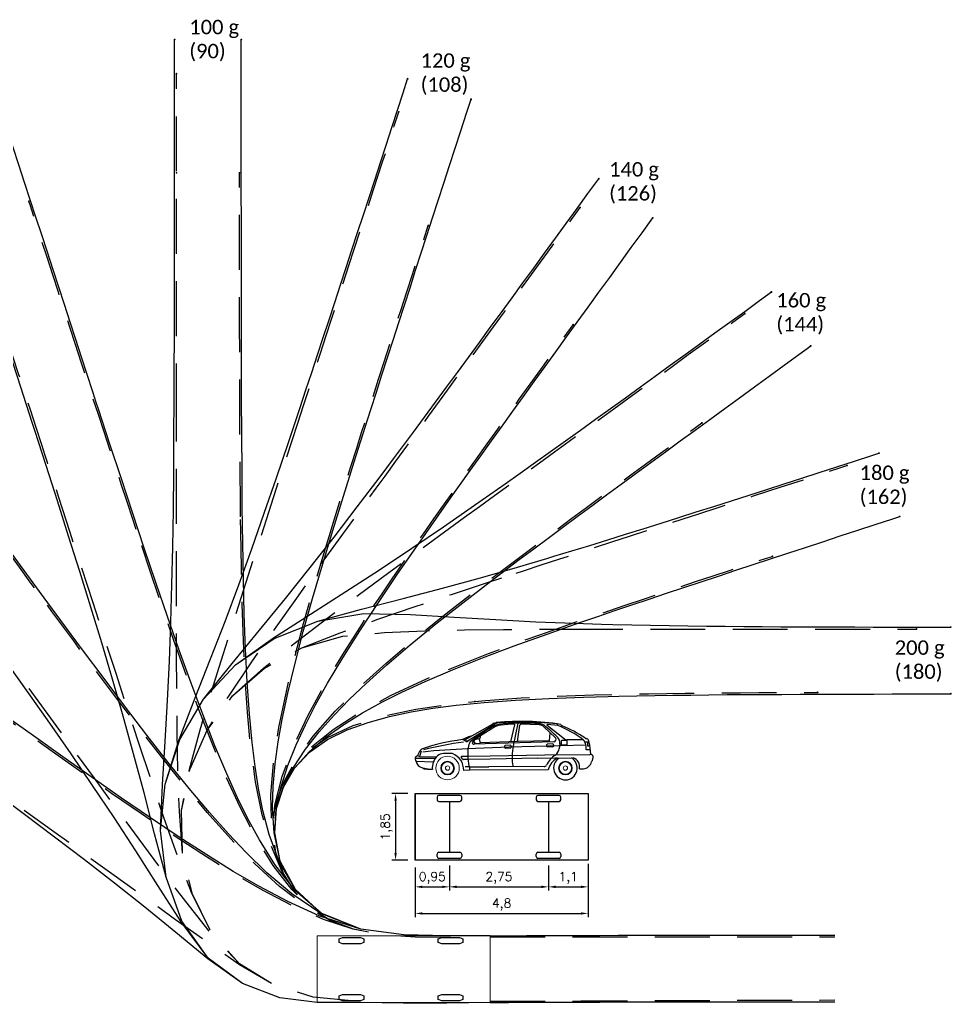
# Model space of a CAD drawing. Header units: millimetres. Extents: x -35.9 to 3.2, y -1.2 to 27.3.
# Drawn here: x -22.63 to 3.23, y -0.04 to 27.25 of the extents above; entities that cross this region are included whole.
import ezdxf

# ---------------------------------------------------------------- set-up
doc = ezdxf.new("R2010")
doc.units = ezdxf.units.MM
doc.linetypes.add('DASHEDX2', pattern=[1.5, 1, -0.5])
doc.layers.add('Tekst', color=4, linetype='Continuous')
doc.styles.add('Legend', font='CALIBRI.TTF')
doc.styles.get("Standard").update_dxf_attribs({"font": 'romans'})
doc.dimstyles.new('ISO-25', dxfattribs={"dimtxt": 2.5, "dimasz": 2.5, "dimexe": 1.25, "dimexo": 0.625, "dimtad": 1, "dimtxsty": 'Standard', "dimcen": 2.5, "dimadec": 0, "dimazin": 0, "dimtfac": 1, "dimtmove": 0, "dimatfit": 3, "dimfxl": 1, "dimarcsym": 0})

# ---------------------------------------------------------------- blocks, each defined once
blk = doc.blocks.new('*U2930')
at = {"color": 1, "linetype": 'Continuous', "lineweight": 0, "ltscale": 1.524}
blk.add_lwpolyline([(0, 0.925), (-4.8, 0.925), (-4.8, -0.925), (0, -0.925), (0, 0.925), (0, 0.925)], close=True, dxfattribs=at)
at = {"color": 2, "linetype": 'Continuous', "ltscale": 1.524, "flags": 128}
for points in [[(-4.043, 0.736148), (-4.043, 0.842852), (-3.94696, 0.875), (-3.45304, 0.875), (-3.357, 0.842852), (-3.357, 0.736148), (-3.45304, 0.704), (-3.94696, 0.704)], [(-4.043, -0.842852), (-4.043, -0.736148), (-3.94696, -0.704), (-3.45304, -0.704), (-3.357, -0.736148), (-3.357, -0.842852), (-3.45304, -0.875), (-3.94696, -0.875)]]:
    blk.add_lwpolyline(points, close=True, dxfattribs=at)
blk = doc.blocks.new('*U2929')
at = {"color": 2, "linetype": 'Continuous', "ltscale": 1.524, "flags": 128}
for points in [[(-0.343, 0.736148), (-0.343, 0.842852), (-0.24696, 0.875), (0.24696, 0.875), (0.343, 0.842852), (0.343, 0.736148), (0.24696, 0.704), (-0.24696, 0.704)], [(-0.343, -0.842852), (-0.343, -0.736148), (-0.24696, -0.704), (0.24696, -0.704), (0.343, -0.736148), (0.343, -0.842852), (0.24696, -0.875), (-0.24696, -0.875)]]:
    blk.add_lwpolyline(points, close=True, dxfattribs=at)
at = {"rotation": 180}
blk.add_blockref('*U2930', (-0.95, 0), dxfattribs=at)
blk = doc.blocks.new('*U2940')
at = {"color": 2, "lineweight": 0}
blk.add_circle((0, 0), 0.0127, dxfattribs=at)
blk = doc.blocks.new('*U2943')
at = {"color": 2, "lineweight": 0}
blk.add_circle((0, 0), 0.0127, dxfattribs=at)
blk = doc.blocks.new('*U2944')
at = {"color": 2, "lineweight": 0}
blk.add_circle((0, 0), 0.0127, dxfattribs=at)
blk = doc.blocks.new('*U2945')
at = {"color": 2, "lineweight": 0}
blk.add_circle((0, 0), 0.0127, dxfattribs=at)
blk = doc.blocks.new('*U2946')
at = {"color": 1, "lineweight": 0}
blk.add_circle((0, 0), 0.0127, dxfattribs=at)
blk = doc.blocks.new('*U2947')
at = {"color": 1, "lineweight": 0}
blk.add_circle((0, 0), 0.0127, dxfattribs=at)
blk = doc.blocks.new('*U2948')
at = {"color": 2, "lineweight": 0}
blk.add_circle((0, 0), 0.0127, dxfattribs=at)
blk = doc.blocks.new('*U2949')
at = {"color": 2, "lineweight": 0}
blk.add_circle((0, 0), 0.0127, dxfattribs=at)
blk = doc.blocks.new('*U2950')
at = {"color": 1, "lineweight": 0}
blk.add_circle((0, 0), 0.0127, dxfattribs=at)
blk = doc.blocks.new('*U2951')
at = {"color": 1, "lineweight": 0}
blk.add_circle((0, 0), 0.0127, dxfattribs=at)
blk = doc.blocks.new('*U2952')
at = {"color": 2, "lineweight": 0}
blk.add_circle((0, 0), 0.0127, dxfattribs=at)
blk = doc.blocks.new('*U2953')
at = {"color": 2, "lineweight": 0}
blk.add_circle((0, 0), 0.0127, dxfattribs=at)
blk = doc.blocks.new('*U2954')
at = {"color": 2, "lineweight": 0}
blk.add_circle((0, 0), 0.0127, dxfattribs=at)
blk = doc.blocks.new('*U2955')
at = {"color": 2, "lineweight": 0}
blk.add_circle((0, 0), 0.0127, dxfattribs=at)
blk = doc.blocks.new('*U2956')
at = {"color": 1, "lineweight": 0}
blk.add_circle((0, 0), 0.0127, dxfattribs=at)
blk = doc.blocks.new('*U2957')
at = {"color": 1, "lineweight": 0}
blk.add_circle((0, 0), 0.0127, dxfattribs=at)
blk = doc.blocks.new('*U2958')
at = {"color": 2, "lineweight": 0}
blk.add_circle((0, 0), 0.0127, dxfattribs=at)
blk = doc.blocks.new('*U2959')
at = {"color": 2, "lineweight": 0}
blk.add_circle((0, 0), 0.0127, dxfattribs=at)
blk = doc.blocks.new('*U2960')
at = {"color": 1, "lineweight": 0}
blk.add_circle((0, 0), 0.0127, dxfattribs=at)
blk = doc.blocks.new('*U2961')
at = {"color": 1, "lineweight": 0}
blk.add_circle((0, 0), 0.0127, dxfattribs=at)
blk = doc.blocks.new('*U2962')
at = {"color": 2, "lineweight": 0}
blk.add_circle((0, 0), 0.0127, dxfattribs=at)
blk = doc.blocks.new('*U2963')
at = {"color": 2, "lineweight": 0}
blk.add_circle((0, 0), 0.0127, dxfattribs=at)
blk = doc.blocks.new('*U2964')
at = {"color": 1, "lineweight": 0}
blk.add_circle((0, 0), 0.0127, dxfattribs=at)
blk = doc.blocks.new('*U2965')
at = {"color": 1, "lineweight": 0}
blk.add_circle((0, 0), 0.0127, dxfattribs=at)
blk = doc.blocks.new('*U2966')
at = {"color": 2, "lineweight": 0}
blk.add_circle((0, 0), 0.0127, dxfattribs=at)
blk = doc.blocks.new('*U2967')
at = {"color": 2, "lineweight": 0}
blk.add_circle((0, 0), 0.0127, dxfattribs=at)
blk = doc.blocks.new('*U2968')
at = {"color": 2, "lineweight": 0}
blk.add_circle((0, 0), 0.0127, dxfattribs=at)
blk = doc.blocks.new('*U2969')
at = {"color": 2, "lineweight": 0}
blk.add_circle((0, 0), 0.0127, dxfattribs=at)
blk = doc.blocks.new('*U2970')
at = {"color": 1, "lineweight": 0}
blk.add_circle((0, 0), 0.0127, dxfattribs=at)
blk = doc.blocks.new('*U2971')
at = {"color": 1, "lineweight": 0}
blk.add_circle((0, 0), 0.0127, dxfattribs=at)
blk = doc.blocks.new('*D2292')
at = {"color": 0, "lineweight": -2, "transparency": 16777216}
for p, q in [((-3.924, 0.551), (-3.924, -0.088)), ((-1.174, 0.601), (-1.174, -0.088)), ((-3.724, 0.012), (-1.374, 0.012))]:
    blk.add_line(p, q, dxfattribs=at)
at = {"color": 0, "transparency": 16777216}
for points in [[(-3.724, 0.046), (-3.724, -0.021), (-3.924, 0.012)], [(-1.374, 0.046), (-1.374, -0.021), (-1.174, 0.012)]]:
    blk.add_solid(points, dxfattribs=at)
at = {"layer": 'Defpoints', "color": 0, "transparency": 16777216}
for p in [(-3.924, 0.751), (-1.174, 0.801), (-1.174, 0.012)]:
    blk.add_point(p, dxfattribs=at)
at = {"color": 0, "transparency": 16777216, "insert": (-2.549, 0.261), "char_height": 0.25, "attachment_point": 5}
blk.add_mtext('2,75', dxfattribs=at)
blk = doc.blocks.new('*D2288')
at = {"color": 0, "lineweight": -2, "transparency": 16777216}
for p, q in [((-4.874, 0.551), (-4.874, -0.826)), ((-0.074, 0.551), (-0.074, -0.826)), ((-4.674, -0.726), (-0.274, -0.726))]:
    blk.add_line(p, q, dxfattribs=at)
at = {"color": 0, "transparency": 16777216}
for points in [[(-4.674, -0.693), (-4.674, -0.759), (-4.874, -0.726)], [(-0.274, -0.693), (-0.274, -0.759), (-0.074, -0.726)]]:
    blk.add_solid(points, dxfattribs=at)
at = {"layer": 'Defpoints', "color": 0, "transparency": 16777216}
for p in [(-4.874, 0.751), (-0.074, 0.751), (-0.074, -0.726)]:
    blk.add_point(p, dxfattribs=at)
at = {"color": 0, "transparency": 16777216, "insert": (-2.474, -0.477), "char_height": 0.25, "attachment_point": 5}
blk.add_mtext('4,8', dxfattribs=at)
blk = doc.blocks.new('*D2289')
at = {"color": 0, "lineweight": -2, "transparency": 16777216}
for p, q in [((-3.924, 0.601), (-3.924, -0.088)), ((-4.874, 0.212), (-4.874, 0.112)), ((-4.674, 0.012), (-4.124, 0.012))]:
    blk.add_line(p, q, dxfattribs=at)
at = {"color": 0, "transparency": 16777216}
for points in [[(-4.674, 0.046), (-4.674, -0.021), (-4.874, 0.012)], [(-4.124, 0.046), (-4.124, -0.021), (-3.924, 0.012)]]:
    blk.add_solid(points, dxfattribs=at)
at = {"layer": 'Defpoints', "color": 0, "transparency": 16777216}
for p in [(-3.924, 0.801), (-4.874, 0.012), (-3.924, 0.012)]:
    blk.add_point(p, dxfattribs=at)
at = {"color": 0, "transparency": 16777216, "insert": (-4.399, 0.261), "char_height": 0.25, "attachment_point": 5}
blk.add_mtext('0,95', dxfattribs=at)
blk = doc.blocks.new('*D2290')
at = {"color": 0, "lineweight": -2, "transparency": 16777216}
for p, q in [((-5.074, 2.601), (-5.518, 2.601)), ((-5.418, 2.401), (-5.418, 0.951)), ((-5.074, 0.751), (-5.518, 0.751))]:
    blk.add_line(p, q, dxfattribs=at)
at = {"color": 0, "transparency": 16777216}
for points in [[(-5.452, 2.401), (-5.385, 2.401), (-5.418, 2.601)], [(-5.452, 0.951), (-5.385, 0.951), (-5.418, 0.751)]]:
    blk.add_solid(points, dxfattribs=at)
at = {"layer": 'Defpoints', "color": 0, "transparency": 16777216}
for p in [(-4.874, 2.601), (-5.418, 0.751), (-4.874, 0.751)]:
    blk.add_point(p, dxfattribs=at)
at = {"color": 0, "transparency": 16777216, "insert": (-5.667, 1.676), "char_height": 0.25, "attachment_point": 5, "rotation": 90}
blk.add_mtext('1,85', dxfattribs=at)
blk = doc.blocks.new('*D2291')
at = {"color": 0, "lineweight": -2, "transparency": 16777216}
for p, q in [((-0.074, 0.651), (-0.074, -0.088)), ((-1.174, 0.212), (-1.174, 0.112)), ((-0.974, 0.012), (-0.274, 0.012))]:
    blk.add_line(p, q, dxfattribs=at)
at = {"color": 0, "transparency": 16777216}
for points in [[(-0.974, 0.046), (-0.974, -0.021), (-1.174, 0.012)], [(-0.274, 0.046), (-0.274, -0.021), (-0.074, 0.012)]]:
    blk.add_solid(points, dxfattribs=at)
at = {"layer": 'Defpoints', "color": 0, "transparency": 16777216}
for p in [(-0.074, 0.851), (-1.174, 0.012), (-0.074, 0.012)]:
    blk.add_point(p, dxfattribs=at)
at = {"color": 0, "transparency": 16777216, "insert": (-0.624, 0.261), "char_height": 0.25, "attachment_point": 5}
blk.add_mtext('1,1', dxfattribs=at)
blk = doc.blocks.new('bil')
at = {"color": 0}
for p, q in [((-2.741, 4.517), (-3.503, 4.085)), ((-2.698, 4.499), (-3.406, 4.061)), ((-2.69, 4.432), (-3.063, 4.201)), ((-2.731, 4.528), (-2.731, 4.518)), ((-2.698, 4.541), (-2.72, 4.541)), ((-2.622, 4.568), (-2.698, 4.541)), ((-2.672, 4.531), (-2.698, 4.541)), ((-2.611, 4.552), (-2.672, 4.531)), ((-2.223, 4.036), (-2.11, 4.51)), ((-2.149, 3.929), (-2.016, 4.554)), ((-2.037, 4.042), (-1.966, 4.5)), ((-1.436, 4.51), (-1.935, 4.525)), ((-1.3, 4.452), (-0.981, 4.144)), ((-1.215, 4.499), (-0.727, 4.116)), ((-0.913, 4.491), (-1.206, 4.52)), ((-0.913, 4.491), (-0.929, 4.534)), ((-3.399, 4.172), (-3.565, 4.097)), ((-3.462, 4.045), (-3.565, 4.097)), ((-3.473, 4.07), (-3.544, 4.107)), ((-3.296, 4.203), (-3.399, 4.172)), ((-3.063, 4.201), (-3.224, 4.09)), ((-3.127, 4.122), (-3.224, 4.09)), ((-3.082, 4.115), (-3.127, 4.122)), ((-3.086, 4.101), (-3.064, 4.173)), ((-3.064, 4.008), (-3.086, 4.101)), ((-3.065, 4.17), (-3.063, 4.201)), ((-1.147, 4.067), (-1.127, 4.284)), ((-0.215, 4.096), (-0.667, 4.096)), ((-2.266, 3.884), (-3.428, 3.842)), ((-3.278, 4.036), (-3.224, 4.09)), ((-2.929, 3.979), (-3.239, 3.97)), ((-3.2, 3.998), (-3.105, 3.993)), ((-3.105, 3.993), (-3.064, 4.008)), ((-2.017, 4.042), (-3.064, 4.008)), ((-1.022, 4.04), (-2.929, 3.979)), ((-2.226, 3.943), (-2.373, 3.937)), ((-2.229, 3.861), (-2.362, 3.855)), ((-0.132, 3.946), (-2.266, 3.884)), ((-1.147, 4.067), (-2.017, 4.042)), ((-1.057, 3.981), (-1.205, 3.976)), ((-1.062, 3.9), (-1.195, 3.895)), ((-0.859, 3.986), (-0.875, 3.854)), ((-0.824, 4.058), (-0.824, 3.967)), ((-0.666, 4.07), (-0.812, 4.07)), ((-0.812, 3.954), (-0.666, 3.954)), ((-0.654, 3.967), (-0.654, 4.058)), ((-0.047, 4.026), (-0.159, 4.026)), ((-0.129, 3.816), (-0.129, 3.907)), ((-0.08, 3.913), (-0.08, 4.026)), ((-0.023, 3.913), (-0.08, 3.913)), ((-0.026, 3.941), (-0.06, 4.079)), ((0.004, 3.691), (-0.026, 3.941)), ((-4.324, 3.57), (-4.835, 3.577)), ((-4.807, 3.648), (-4.759, 3.763)), ((-4.751, 3.626), (-4.807, 3.648)), ((-4.759, 3.763), (-4.735, 3.793)), ((-4.711, 3.779), (-4.751, 3.626)), ((-4.751, 3.626), (-4.286, 3.62)), ((-4.735, 3.793), (-4.711, 3.779)), ((-3.84, 3.712), (-4.092, 3.712)), ((-3.556, 3.553), (-3.594, 3.609)), ((-3.415, 3.63), (-3.585, 3.628)), ((-3.409, 3.549), (-3.546, 3.548)), ((-2.793, 3.64), (-3.415, 3.63)), ((-2.793, 3.56), (-3.409, 3.549)), ((-1.279, 3.669), (-2.793, 3.64)), ((-1.466, 3.584), (-2.793, 3.56)), ((-1.466, 3.584), (-0.972, 3.593)), ((-0.039, 3.68), (-1.279, 3.669)), ((-0.926, 3.582), (-0.968, 3.592)), ((-0.926, 3.582), (-0.486, 3.59)), ((-0.011, 3.816), (-0.129, 3.816)), ((0.004, 3.691), (-0.039, 3.68)), ((0.04, 3.666), (0.004, 3.691)), ((0.052, 3.554), (0.064, 3.601)), ((-4.372, 3.475), (-4.85, 3.492)), ((-4.642, 3.286), (-4.675, 3.318)), ((-4.675, 3.318), (-4.51, 3.291)), ((-4.612, 3.278), (-4.642, 3.286)), ((-4.536, 3.272), (-4.612, 3.278)), ((-3.373, 3.339), (-3.483, 3.339)), ((-3.373, 3.339), (-2.827, 3.343)), ((-3.373, 3.339), (-3.362, 3.252)), ((-1.298, 3.348), (-2.827, 3.343)), ((-0.317, 3.289), (-0.205, 3.289)), ((-4.397, 3.267), (-4.536, 3.272)), ((-3.362, 3.252), (-3.525, 3.24)), ((-1.181, 3.263), (-3.362, 3.252))]:
    blk.add_line(p, q, dxfattribs=at)
for p, q in [((-4.874, 2.601), (-4.874, 0.751)), ((-4.267, 2.501), (-4.267, 2.43)), ((-3.631, 2.551), (-4.217, 2.551)), ((-3.581, 2.43), (-3.581, 2.501)), ((-1.517, 2.501), (-1.517, 2.43)), ((-0.881, 2.551), (-1.467, 2.551)), ((-0.831, 2.43), (-0.831, 2.501)), ((-0.074, 2.601), (-0.074, 0.751)), ((-4.217, 2.38), (-3.631, 2.38)), ((-3.924, 2.38), (-3.924, 0.972)), ((-1.467, 2.38), (-0.881, 2.38)), ((-1.174, 2.38), (-1.174, 0.972)), ((-4.267, 0.851), (-4.267, 0.922)), ((-4.217, 0.972), (-3.631, 0.972)), ((-3.581, 0.922), (-3.581, 0.851)), ((-1.517, 0.851), (-1.517, 0.922)), ((-1.467, 0.972), (-0.881, 0.972)), ((-0.831, 0.922), (-0.831, 0.851)), ((-3.631, 0.801), (-4.217, 0.801)), ((-0.881, 0.801), (-1.467, 0.801))]:
    blk.add_line(p, q)
blk.add_lwpolyline([(-4.874, 2.601), (-0.074, 2.601), (-0.074, 0.751), (-4.874, 0.751)], close=True)
at = {"color": 0, "lineweight": 0}
for centre, radius in [((-3.976, 3.308), 0.327), ((-3.976, 3.308), 0.19), ((-3.976, 3.308), 0.169), ((-3.975, 3.308), 0.06), ((-0.705, 3.308), 0.19), ((-0.705, 3.308), 0.169), ((-0.705, 3.308), 0.06)]:
    blk.add_circle(centre, radius, dxfattribs=at)
at = {"color": 0}
for centre, radius, start, end in [((0.112, -0.48), 5.693, 119.9824, 127.4323), ((-2.731, 4.481), 0.0378, 28.6453, 105.409), ((-2.385, 3.779), 0.758, 93.2949, 117.3205), ((-2.719, 4.528), 0.0121, 92.2888, 179.9606), ((-2.69, 4.518), 0.0212, 246.3842, 35.8847), ((-2.443, 4.048), 0.457, 95.2105, 122.7236), ((-2.618, 4.557), 0.0121, 95.7406, 109.4886), ((-1.919, -2.404), 7.009, 81.1065, 95.7406), ((-2.607, 4.541), 0.0121, 96.1048, 109.4886), ((-1.97, -1.415), 6.002, 89.5773, 96.1048), ((-2.079, 0.798), 3.727, 90.6709, 96.2513), ((-1.87, -3.244), 7.799, 86.7481, 94.1064), ((-2.122, 4.513), 0.0121, 346.6843, 90.6709), ((-1.936, 4.495), 0.0303, 88.5007, 171.7936), ((-1.933, -4.962), 9.549, 83.9653, 89.9565), ((-1.439, 4.315), 0.195, 44.6367, 89.188), ((-1.436, 4.313), 0.23, 52.8183, 88.0934), ((-3.187, 1.995), 3.134, 43.8221, 52.9189), ((-1.207, 4.508), 0.0121, 84.3561, 231.9291), ((-2.116, 1.552), 3.176, 53.2271, 67.7426), ((-0.756, 4.562), 0.0898, 207.9198, 244.7886), ((-2.094, 1.274), 3.46, 56.1101, 67.9352), ((-2.87, -1.493), 5.633, 97.0913, 108.9469), ((-1.023, 4.1), 0.0605, 271.6424, 45.9944), ((-1.09, 4.002), 0.232, 355.8533, 44.7295), ((-0.667, 4.193), 0.0968, 231.9291, 270), ((-0.383, 3.905), 0.254, 0.4871, 48.5195), ((-0.093, 4.243), 0.121, 233.5941, 258.0678), ((-0.122, 4.061), 0.0643, 15.8486, 86.4255), ((-4.671, 3.774), 0.0673, 114.3775, 163.207), ((-2.585, -16.851), 20.71, 92.3321, 95.7662), ((-2.527, -4.335), 8.42, 96.8663, 104.5368), ((-3.4, 4.352), 0.291, 255.5541, 268.8272), ((-3.444, 4.088), 0.0468, 246.9431, 324.2197), ((-2.682, 3.731), 0.735, 155.0138, 182.5569), ((-3.249, 4.008), 0.0396, 135.9628, 284.1807), ((-3.195, 4.048), 0.0505, 125.1147, 263.7481), ((-2.355, 3.898), 0.0433, 115.0934, 259.6065), ((-2.243, 3.902), 0.0439, 288.4776, 68.0969), ((-0.795, 3.616), 1.389, 166.946, 191.2243), ((-1.187, 3.937), 0.0433, 115.0934, 259.6065), ((-1.068, 3.941), 0.0413, 278.9138, 74.4085), ((-1.159, 3.902), 0.289, 306.7794, 350.3206), ((-0.812, 4.058), 0.0121, 90, 180), ((-0.812, 3.967), 0.0121, 180, 270), ((-0.666, 4.058), 0.0121, 0, 90), ((-0.666, 3.967), 0.0121, 270, 0), ((-4.759, 3.563), 0.116, 153.2072, 217.8202), ((-4.827, 3.726), 0.149, 252.0847, 266.933), ((-4.735, 3.463), 0.198, 111.4741, 130.0126), ((-3.946, 3.318), 0.454, 133.2774, 186.4446), ((-4.086, 3.448), 0.264, 91.3292, 130.3504), ((-4.04, 3.236), 0.516, 0.4732, 67.1926), ((-3.584, 3.616), 0.0121, 90.8611, 214.3341), ((-3.546, 3.56), 0.0121, 214.3341, 270.5793), ((-1.856, 3.704), 1.56, 180.2202, 193.5166), ((-0.51, 3.007), 0.817, 125.6392, 152.1832), ((-0.713, 3.151), 0.481, 116.2571, 166.4875), ((-0.705, 3.308), 0.327, 122.8221, 59.2106), ((-0.972, 3.581), 0.0121, 71.2026, 90.9927), ((-0.577, 3.341), 0.266, 348.8944, 69.9142), ((-0.034, 3.554), 0.0862, 305.9053, 0.3544), ((0.006, 3.616), 0.0605, 345.3994, 55.8037), ((-4.616, 3.553), 0.243, 194.6386, 255.8347), ((-1.292, 3.411), 0.0634, 264.6557, 339.6092), ((-0.222, 3.532), 0.244, 274.1482, 348.5422)]:
    blk.add_arc(centre, radius, start, end, dxfattribs=at)
for centre, start, end in [((-4.217, 2.501), 90, 180), ((-3.631, 2.501), 0, 90), ((-1.467, 2.501), 90, 180), ((-0.881, 2.501), 0, 90), ((-4.217, 2.43), 180, 270), ((-3.631, 2.43), 270, 360), ((-1.467, 2.43), 180, 270), ((-0.881, 2.43), 270, 360), ((-4.217, 0.922), 90, 180), ((-4.217, 0.851), 180, 270), ((-3.631, 0.922), 0, 90), ((-3.631, 0.851), 270, 0), ((-1.467, 0.922), 90, 180), ((-1.467, 0.851), 180, 270), ((-0.881, 0.922), 0, 90), ((-0.881, 0.851), 270, 0)]:
    blk.add_arc(centre, 0.05, start, end)
dim = blk.add_linear_dim(base=(-5.418, 0.751), p1=(-4.874, 2.601), p2=(-4.874, 0.751), angle=270, dimstyle='ISO-25', override={"dimtxt": 0.25, "dimasz": 0.2, "dimexe": 0.1, "dimexo": 0.2, "dimgap": 0.1})
dim.commit()
dim.dimension.update_dxf_attribs({"geometry": '*D2290', "text_midpoint": (-5.667, 1.676)})
for base, p1, p2, picture, middle in [((-0.074, 0.012), (-1.174, 0.012), (-0.074, 0.851), '*D2291', (-0.624, 0.261)), ((-0.074, -0.726), (-4.874, 0.751), (-0.074, 0.751), '*D2288', (-2.474, -0.477)), ((-1.174, 0.012), (-3.924, 0.751), (-1.174, 0.801), '*D2292', (-2.549, 0.261))]:
    dim = blk.add_linear_dim(base=base, p1=p1, p2=p2, dimstyle='ISO-25', override={"dimtxt": 0.25, "dimasz": 0.2, "dimexe": 0.1, "dimexo": 0.2, "dimgap": 0.1})
    dim.commit()
    dim.dimension.update_dxf_attribs({"geometry": picture, "text_midpoint": middle})
dim = blk.add_linear_dim(base=(-3.924, 0.012), p1=(-4.874, 0.012), p2=(-3.924, 0.801), dimstyle='ISO-25', override={"dimtxt": 0.25, "dimasz": 0.2, "dimexe": 0.1, "dimexo": 0.2, "dimgap": 0.1})
dim.commit()
dim.dimension.update_dxf_attribs({"geometry": '*D2289', "text_midpoint": (-4.399, 0.012), "dimtype": 160})
blk = doc.blocks.new('PV B')
at = {"color": 1, "linetype": 'Continuous', "ltscale": 1.524, "flags": 128}
for points in [[(-18.336, 17.135), (-18.335, 17.237), (-18.334, 17.747), (-18.332, 18.257), (-18.331, 18.767), (-18.33, 19.276), (-18.329, 19.786), (-18.328, 20.295), (-18.328, 20.804), (-18.327, 21.313), (-18.327, 21.822), (-18.327, 22.33), (-18.326, 22.839), (-18.326, 23.348), (-18.326, 23.856), (-18.326, 24.365), (-18.326, 24.874), (-18.325, 25.382), (-18.325, 25.891), (-18.325, 26.399), (-18.325, 26.704)], [(-16.467, 17.156), (-16.467, 17.258), (-16.468, 17.765), (-16.469, 18.272), (-16.47, 18.779), (-16.471, 19.286), (-16.472, 19.794), (-16.472, 20.302), (-16.473, 20.809), (-16.473, 21.317), (-16.473, 21.826), (-16.474, 22.334), (-16.474, 22.842), (-16.474, 23.35), (-16.474, 23.858), (-16.474, 24.367), (-16.475, 24.875), (-16.475, 25.383), (-16.475, 25.892), (-16.475, 26.4), (-16.475, 26.705)], [(-20.5, 16.635), (-20.595, 16.925), (-20.753, 17.409), (-20.911, 17.893), (-21.069, 18.378), (-21.226, 18.862), (-21.384, 19.347), (-21.542, 19.831), (-21.7, 20.316), (-21.858, 20.801), (-22.015, 21.285), (-22.173, 21.77), (-22.331, 22.255), (-22.488, 22.74), (-22.646, 23.225), (-22.804, 23.71), (-22.962, 24.195), (-23.119, 24.68), (-23.277, 25.165), (-23.435, 25.65), (-23.466, 25.747)], [(-14.842, 16.493), (-14.68, 16.98), (-14.519, 17.466), (-14.359, 17.953), (-14.199, 18.438), (-14.039, 18.924), (-13.88, 19.41), (-13.721, 19.895), (-13.562, 20.38), (-13.404, 20.865), (-13.246, 21.35), (-13.087, 21.835), (-12.929, 22.32), (-12.771, 22.805), (-12.614, 23.289), (-12.456, 23.774), (-12.298, 24.259), (-12.14, 24.743), (-11.983, 25.228), (-11.857, 25.616)], [(-22.267, 16.047), (-22.361, 16.339), (-22.518, 16.825), (-22.675, 17.311), (-22.832, 17.797), (-22.989, 18.283), (-23.146, 18.769), (-23.304, 19.255), (-23.461, 19.74), (-23.619, 20.226), (-23.776, 20.711), (-23.934, 21.196), (-24.091, 21.682), (-24.249, 22.167), (-24.406, 22.652), (-24.564, 23.137), (-24.721, 23.623), (-24.879, 24.108), (-25.036, 24.593), (-25.194, 25.078), (-25.226, 25.175)], [(-13.034, 15.95), (-12.881, 16.432), (-12.726, 16.914), (-12.571, 17.397), (-12.416, 17.88), (-12.26, 18.364), (-12.104, 18.847), (-11.948, 19.331), (-11.792, 19.815), (-11.635, 20.299), (-11.478, 20.783), (-11.321, 21.267), (-11.164, 21.751), (-11.007, 22.236), (-10.85, 22.72), (-10.693, 23.204), (-10.536, 23.689), (-10.379, 24.173), (-10.222, 24.658), (-10.097, 25.045)], [(-12.249, 15.064), (-12.002, 15.396), (-11.693, 15.81), (-11.386, 16.225), (-11.081, 16.639), (-10.776, 17.053), (-10.472, 17.467), (-10.168, 17.881), (-9.865, 18.294), (-9.563, 18.708), (-9.261, 19.121), (-8.959, 19.535), (-8.657, 19.948), (-8.356, 20.361), (-8.055, 20.775), (-7.754, 21.188), (-7.453, 21.601), (-7.152, 22.015), (-6.852, 22.428), (-6.551, 22.841)], [(-10.647, 14.001), (-10.414, 14.329), (-10.121, 14.74), (-9.826, 15.151), (-9.531, 15.563), (-9.235, 15.975), (-8.938, 16.387), (-8.641, 16.8), (-8.343, 17.212), (-8.045, 17.625), (-7.746, 18.038), (-7.447, 18.45), (-7.148, 18.863), (-6.849, 19.276), (-6.55, 19.689), (-6.25, 20.103), (-5.951, 20.516), (-5.652, 20.929), (-5.352, 21.343), (-5.053, 21.756)], [(-9.578, 14.076), (-9.154, 14.374), (-8.733, 14.672), (-8.312, 14.971), (-7.893, 15.269), (-7.476, 15.568), (-7.059, 15.867), (-6.642, 16.166), (-6.227, 16.465), (-5.812, 16.764), (-5.397, 17.063), (-4.983, 17.362), (-4.57, 17.662), (-4.156, 17.961), (-3.743, 18.26), (-3.329, 18.56), (-2.916, 18.859), (-2.503, 19.159), (-2.091, 19.458), (-1.76, 19.698)], [(-8.359, 12.568), (-7.957, 12.868), (-7.554, 13.167), (-7.149, 13.467), (-6.742, 13.766), (-6.335, 14.066), (-5.927, 14.366), (-5.518, 14.665), (-5.109, 14.965), (-4.699, 15.265), (-4.289, 15.564), (-3.878, 15.864), (-3.467, 16.163), (-3.056, 16.463), (-2.645, 16.763), (-2.234, 17.063), (-1.823, 17.363), (-1.411, 17.663), (-1, 17.963), (-0.67, 18.203)], [(-9.566, -0.02), (-10.767, -0.042), (-11.969, -0.043), (-13.166, -0.02), (-14.366, -0.02), (-14.366, -0.02), (-15.404, 0.107), (-16.443, 0.504), (-17.393, 1.213), (-18.123, 2.236), (-18.556, 3.461), (-18.713, 4.75), (-18.663, 6.024), (-18.591, 7.22), (-18.524, 8.357), (-18.47, 9.454), (-18.429, 10.524), (-18.399, 11.577), (-18.377, 12.618), (-18.361, 13.651), (-18.35, 14.68), (-18.343, 15.704), (-18.337, 16.727), (-18.336, 17.135)], [(-9.566, 1.83), (-10.766, 1.83), (-11.966, 1.857), (-13.153, 2.013), (-14.259, 2.456), (-14.259, 2.456), (-14.259, 2.456), (-14.972, 3.116), (-15.419, 3.893), (-15.697, 4.645), (-15.873, 5.31), (-15.996, 5.917), (-16.093, 6.528), (-16.176, 7.194), (-16.251, 7.989), (-16.312, 8.867), (-16.358, 9.796), (-16.392, 10.755), (-16.417, 11.734), (-16.434, 12.726), (-16.446, 13.726), (-16.455, 14.731), (-16.461, 15.74), (-16.465, 16.751), (-16.467, 17.156)], [(-9.566, 1.83), (-10.766, 1.83), (-11.966, 1.857), (-13.153, 2.013), (-14.259, 2.456), (-14.259, 2.456), (-14.259, 2.456), (-14.991, 3.098), (-15.545, 3.808), (-15.972, 4.49), (-16.301, 5.096), (-16.576, 5.658), (-16.879, 6.329), (-17.205, 7.107), (-17.537, 7.952), (-17.868, 8.841), (-18.197, 9.757), (-18.522, 10.691), (-18.845, 11.636), (-19.166, 12.589), (-19.485, 13.548), (-19.803, 14.51), (-20.12, 15.475), (-20.437, 16.442), (-20.5, 16.635)], [(-9.566, -0.02), (-10.767, -0.042), (-11.969, -0.043), (-13.166, -0.02), (-14.366, -0.02), (-14.366, -0.02), (-15.404, 0.107), (-16.443, 0.504), (-17.393, 1.213), (-18.123, 2.236), (-18.556, 3.461), (-18.713, 4.75), (-18.588, 6.043), (-18.199, 7.28), (-17.753, 8.43), (-17.327, 9.514), (-16.925, 10.555), (-16.546, 11.57), (-16.185, 12.569), (-15.837, 13.558), (-15.499, 14.54), (-15.168, 15.518), (-14.842, 16.493)], [(-9.566, -0.02), (-10.767, -0.042), (-11.969, -0.043), (-13.166, -0.02), (-14.366, -0.02), (-14.366, -0.02), (-15.404, 0.107), (-16.443, 0.504), (-17.393, 1.213), (-18.123, 2.236), (-18.561, 3.458), (-18.881, 4.66), (-19.175, 5.795), (-19.463, 6.879), (-19.753, 7.928), (-20.048, 8.951), (-20.347, 9.958), (-20.651, 10.954), (-20.958, 11.941), (-21.267, 12.924), (-21.578, 13.902), (-21.891, 14.878), (-22.204, 15.852), (-22.267, 16.047)], [(-9.566, 1.83), (-10.766, 1.83), (-11.966, 1.857), (-13.153, 2.013), (-14.259, 2.456), (-14.259, 2.456), (-14.259, 2.456), (-14.972, 3.116), (-15.395, 3.904), (-15.565, 4.685), (-15.607, 5.369), (-15.589, 5.986), (-15.532, 6.6), (-15.447, 7.212), (-15.337, 7.832), (-15.182, 8.566), (-14.984, 9.394), (-14.753, 10.277), (-14.496, 11.192), (-14.222, 12.127), (-13.936, 13.074), (-13.641, 14.028), (-13.34, 14.987), (-13.034, 15.95)], [(-9.566, -0.02), (-10.767, -0.042), (-11.969, -0.043), (-13.166, -0.02), (-14.366, -0.02), (-14.366, -0.02), (-15.404, 0.107), (-16.443, 0.504), (-17.393, 1.213), (-18.123, 2.236), (-18.556, 3.461), (-18.713, 4.75), (-18.588, 6.043), (-18.184, 7.279), (-17.522, 8.398), (-16.728, 9.391), (-15.969, 10.314), (-15.248, 11.194), (-14.561, 12.051), (-13.898, 12.895), (-13.254, 13.732), (-12.623, 14.565), (-12.249, 15.064)], [(-7.998, 12.302), (-7.797, 12.362), (-7.297, 12.513), (-6.799, 12.665), (-6.303, 12.818), (-5.809, 12.972), (-5.316, 13.126), (-4.825, 13.281), (-4.334, 13.436), (-3.845, 13.592), (-3.356, 13.748), (-2.867, 13.904), (-2.379, 14.061), (-1.892, 14.218), (-1.405, 14.375), (-0.918, 14.532), (-0.431, 14.689), (0.055, 14.846), (0.542, 15.004), (1.028, 15.161), (1.222, 15.224)], [(-9.566, 1.83), (-10.766, 1.83), (-11.966, 1.857), (-13.153, 2.013), (-14.265, 2.445), (-14.265, 2.445), (-14.265, 2.445), (-15.076, 2.992), (-15.763, 3.577), (-16.341, 4.14), (-16.829, 4.658), (-17.354, 5.251), (-17.918, 5.922), (-18.501, 6.643), (-19.092, 7.398), (-19.688, 8.175), (-20.285, 8.967), (-20.883, 9.768), (-21.481, 10.577), (-22.079, 11.39), (-22.678, 12.206), (-23.276, 13.024), (-23.874, 13.844), (-24.353, 14.501)], [(-9.566, -0.02), (-10.767, -0.042), (-11.969, -0.043), (-13.166, -0.02), (-14.366, -0.02), (-14.366, -0.02), (-15.404, 0.107), (-16.443, 0.504), (-17.393, 1.213), (-18.123, 2.236), (-18.556, 3.461), (-18.713, 4.75), (-18.588, 6.043), (-18.184, 7.279), (-17.522, 8.398), (-16.634, 9.347), (-15.581, 10.098), (-14.551, 10.76), (-13.575, 11.383), (-12.643, 11.988), (-11.742, 12.586), (-10.865, 13.182), (-10.004, 13.778), (-9.578, 14.076)], [(-9.566, 1.83), (-10.766, 1.83), (-11.966, 1.857), (-13.153, 2.013), (-14.259, 2.456), (-14.259, 2.456), (-14.259, 2.456), (-14.972, 3.116), (-15.395, 3.904), (-15.545, 4.687), (-15.503, 5.37), (-15.372, 5.971), (-15.184, 6.557), (-14.956, 7.128), (-14.696, 7.687), (-14.414, 8.237), (-14.078, 8.839), (-13.661, 9.54), (-13.186, 10.294), (-12.671, 11.079), (-12.129, 11.881), (-11.568, 12.692), (-10.995, 13.509), (-10.647, 14.001)], [(-9.566, -0.02), (-10.767, -0.042), (-11.969, -0.043), (-13.166, -0.02), (-14.366, -0.02), (-14.366, -0.02), (-15.404, 0.107), (-16.443, 0.504), (-17.393, 1.213), (-18.141, 2.214), (-18.789, 3.229), (-19.405, 4.191), (-20.007, 5.113), (-20.604, 6.006), (-21.199, 6.877), (-21.793, 7.734), (-22.389, 8.58), (-22.984, 9.419), (-23.581, 10.254), (-24.178, 11.085), (-24.775, 11.914), (-25.373, 12.741), (-25.851, 13.401)], [(-7.24, 10.467), (-7.052, 10.532), (-6.582, 10.694), (-6.108, 10.856), (-5.632, 11.017), (-5.155, 11.177), (-4.676, 11.337), (-4.196, 11.497), (-3.715, 11.656), (-3.234, 11.815), (-2.751, 11.974), (-2.268, 12.133), (-1.785, 12.291), (-1.301, 12.45), (-0.817, 12.609), (-0.333, 12.767), (0.151, 12.926), (0.636, 13.085), (1.12, 13.244), (1.605, 13.402), (1.799, 13.466)], [(-9.566, 1.83), (-10.766, 1.83), (-11.966, 1.857), (-13.153, 2.013), (-14.259, 2.456), (-14.259, 2.456), (-14.259, 2.456), (-14.972, 3.116), (-15.395, 3.904), (-15.545, 4.687), (-15.493, 5.368), (-15.309, 5.953), (-15.029, 6.499), (-14.689, 7.01), (-14.309, 7.493), (-13.9, 7.953), (-13.47, 8.394), (-13.009, 8.835), (-12.439, 9.346), (-11.783, 9.904), (-11.071, 10.484), (-10.322, 11.075), (-9.548, 11.671), (-8.758, 12.269), (-8.359, 12.568)], [(-9.566, -0.02), (-10.767, -0.042), (-11.969, -0.043), (-13.166, -0.02), (-14.366, -0.02), (-14.366, -0.02), (-15.404, 0.107), (-16.443, 0.504), (-17.393, 1.213), (-18.123, 2.236), (-18.556, 3.461), (-18.713, 4.75), (-18.588, 6.043), (-18.184, 7.279), (-17.522, 8.398), (-16.634, 9.347), (-15.56, 10.08), (-14.353, 10.564), (-13.135, 10.894), (-11.986, 11.191), (-10.892, 11.479), (-9.837, 11.769), (-8.808, 12.063), (-7.998, 12.302)], [(-9.566, 1.83), (-10.766, 1.83), (-11.966, 1.857), (-13.153, 2.013), (-14.292, 2.38), (-14.292, 2.38), (-14.292, 2.38), (-15.186, 2.784), (-15.986, 3.207), (-16.696, 3.619), (-17.43, 4.073), (-18.202, 4.572), (-18.995, 5.102), (-19.799, 5.654), (-20.61, 6.22), (-21.425, 6.795), (-22.243, 7.378), (-23.063, 7.965), (-23.883, 8.556), (-24.705, 9.148), (-25.526, 9.743), (-26.349, 10.338), (-27.089, 10.874)], [(-9.566, -0.02), (-10.767, -0.042), (-11.969, -0.043), (-13.166, -0.02), (-14.366, -0.02), (-14.366, -0.02), (-15.404, 0.107), (-16.443, 0.504), (-17.393, 1.213), (-18.123, 2.236), (-18.556, 3.461), (-18.713, 4.75), (-18.588, 6.043), (-18.184, 7.279), (-17.522, 8.398), (-16.634, 9.347), (-15.56, 10.08), (-14.353, 10.564), (-13.069, 10.774), (-11.779, 10.744), (-10.564, 10.673), (-9.412, 10.604), (-8.304, 10.548), (-7.225, 10.504), (-6.481, 10.48)], [(-9.566, 1.83), (-10.766, 1.83), (-11.966, 1.857), (-13.153, 2.013), (-14.259, 2.456), (-14.259, 2.456), (-14.259, 2.456), (-14.972, 3.116), (-15.395, 3.904), (-15.545, 4.687), (-15.493, 5.368), (-15.307, 5.953), (-14.999, 6.482), (-14.593, 6.94), (-14.13, 7.341), (-13.632, 7.698), (-13.109, 8.022), (-12.57, 8.318), (-12.018, 8.594), (-11.375, 8.889), (-10.614, 9.213), (-9.779, 9.544), (-8.897, 9.876), (-7.984, 10.206), (-7.24, 10.467)], [(-6.481, 10.48), (-6.164, 10.472), (-5.639, 10.459), (-5.116, 10.449), (-4.596, 10.44), (-4.077, 10.432), (-3.559, 10.426), (-3.043, 10.421), (-2.527, 10.416), (-2.013, 10.412), (-1.499, 10.409), (-0.985, 10.407), (-0.472, 10.404), (0.041, 10.403), (0.553, 10.401), (1.065, 10.4), (1.577, 10.399), (2.089, 10.398), (2.601, 10.397), (3.112, 10.397), (3.214, 10.396)], [(-9.566, -0.02), (-10.767, -0.042), (-11.969, -0.043), (-13.166, -0.02), (-14.366, -0.02), (-14.366, -0.02), (-15.404, 0.107), (-16.443, 0.504), (-17.4, 1.194), (-18.29, 1.925), (-19.15, 2.622), (-19.995, 3.29), (-20.83, 3.938), (-21.661, 4.571), (-22.489, 5.193), (-23.314, 5.808), (-24.139, 6.417), (-24.963, 7.023), (-25.787, 7.627), (-26.61, 8.229), (-27.433, 8.829), (-28.174, 9.369)], [(-9.566, 1.83), (-10.766, 1.83), (-11.966, 1.857), (-13.153, 2.013), (-14.259, 2.456), (-14.259, 2.456), (-14.259, 2.456), (-14.972, 3.116), (-15.395, 3.904), (-15.545, 4.687), (-15.493, 5.368), (-15.307, 5.953), (-14.999, 6.482), (-14.584, 6.93), (-14.083, 7.28), (-13.532, 7.547), (-12.956, 7.754), (-12.364, 7.915), (-11.763, 8.043), (-11.155, 8.145), (-10.51, 8.229), (-9.732, 8.307), (-8.862, 8.371), (-7.937, 8.42), (-6.977, 8.456), (-6.292, 8.475)], [(-6.292, 8.475), (-5.996, 8.482), (-5.5, 8.492), (-5.001, 8.5), (-4.5, 8.507), (-3.998, 8.513), (-3.494, 8.518), (-2.988, 8.523), (-2.482, 8.526), (-1.975, 8.529), (-1.467, 8.531), (-0.959, 8.533), (-0.45, 8.535), (0.059, 8.537), (0.568, 8.538), (1.078, 8.54), (1.588, 8.541), (2.098, 8.543), (2.608, 8.545), (3.118, 8.546), (3.22, 8.547)], [(-9.566, 1.83), (-9.06, 1.833), (-8.554, 1.836), (-8.046, 1.838), (-7.539, 1.84), (-7.03, 1.842), (-6.522, 1.843), (-6.013, 1.844), (-5.504, 1.845), (-4.995, 1.846), (-4.486, 1.846), (-3.976, 1.847), (-3.467, 1.847), (-2.957, 1.848), (-2.447, 1.848), (-1.938, 1.848), (-1.428, 1.849), (-0.918, 1.849), (-0.408, 1.85), (0, 1.85)], [(-9.566, -0.02), (-9.06, -0.017), (-8.554, -0.014), (-8.046, -0.012), (-7.539, -0.01), (-7.03, -0.008), (-6.522, -0.007), (-6.013, -0.006), (-5.504, -0.005), (-4.995, -0.004), (-4.486, -0.004), (-3.976, -0.003), (-3.467, -0.003), (-2.957, -0.002), (-2.447, -0.002), (-1.938, -0.002), (-1.428, -0.001), (-0.918, -0.001), (-0.408, 0), (0, 0)]]:
    blk.add_lwpolyline(points, dxfattribs=at)
at = {"color": 2, "linetype": 'DASHEDX2', "ltscale": 1.524, "flags": 128}
for points in [[(-18.275, 16.188), (-18.275, 16.29), (-18.275, 16.798), (-18.275, 17.308), (-18.275, 17.817), (-18.275, 18.327), (-18.275, 18.836), (-18.275, 19.345), (-18.275, 19.854), (-18.275, 20.363), (-18.275, 20.872), (-18.275, 21.38), (-18.275, 21.889), (-18.275, 22.398), (-18.275, 22.906), (-18.275, 23.415), (-18.275, 23.924), (-18.275, 24.432), (-18.275, 24.941), (-18.275, 25.449), (-18.275, 25.754)], [(-15.066, 15.573), (-14.908, 16.06), (-14.75, 16.546), (-14.592, 17.033), (-14.434, 17.519), (-14.277, 18.003), (-14.119, 18.489), (-13.961, 18.974), (-13.804, 19.46), (-13.646, 19.945), (-13.488, 20.43), (-13.331, 20.915), (-13.173, 21.4), (-13.015, 21.885), (-12.858, 22.37), (-12.7, 22.855), (-12.543, 23.34), (-12.385, 23.824), (-12.228, 24.309), (-12.102, 24.697)], [(-21.919, 15.161), (-22.014, 15.453), (-22.172, 15.939), (-22.33, 16.425), (-22.487, 16.911), (-22.645, 17.396), (-22.803, 17.882), (-22.961, 18.367), (-23.118, 18.853), (-23.276, 19.338), (-23.434, 19.823), (-23.592, 20.309), (-23.749, 20.794), (-23.907, 21.279), (-24.065, 21.764), (-24.222, 22.249), (-24.38, 22.735), (-24.537, 23.22), (-24.695, 23.705), (-24.853, 24.19), (-24.884, 24.287)], [(-16.494, 13.456), (-16.495, 13.557), (-16.5, 14.064), (-16.504, 14.571), (-16.507, 15.078), (-16.51, 15.586), (-16.513, 16.094), (-16.515, 16.601), (-16.516, 17.109), (-16.518, 17.617), (-16.519, 18.125), (-16.52, 18.634), (-16.521, 19.142), (-16.521, 19.65), (-16.522, 20.158), (-16.522, 20.667), (-16.523, 21.175), (-16.523, 21.683), (-16.523, 22.192), (-16.524, 22.7), (-16.524, 23.005)], [(-19.39, 13.105), (-19.486, 13.395), (-19.647, 13.878), (-19.806, 14.362), (-19.966, 14.845), (-20.125, 15.329), (-20.284, 15.814), (-20.442, 16.298), (-20.601, 16.783), (-20.759, 17.267), (-20.917, 17.752), (-21.075, 18.237), (-21.233, 18.721), (-21.391, 19.206), (-21.549, 19.691), (-21.707, 20.176), (-21.865, 20.661), (-22.023, 21.146), (-22.18, 21.631), (-22.338, 22.116), (-22.37, 22.213)], [(-12.728, 14.25), (-12.486, 14.584), (-12.183, 15.001), (-11.881, 15.417), (-11.579, 15.833), (-11.277, 16.248), (-10.976, 16.663), (-10.675, 17.078), (-10.374, 17.492), (-10.074, 17.905), (-9.773, 18.32), (-9.472, 18.734), (-9.171, 19.148), (-8.87, 19.561), (-8.57, 19.975), (-8.269, 20.389), (-7.969, 20.802), (-7.669, 21.216), (-7.368, 21.629), (-7.068, 22.043)], [(-14.183, 12.432), (-14.036, 12.916), (-13.888, 13.401), (-13.738, 13.885), (-13.587, 14.37), (-13.434, 14.854), (-13.281, 15.339), (-13.127, 15.823), (-12.973, 16.308), (-12.818, 16.792), (-12.662, 17.277), (-12.507, 17.762), (-12.351, 18.246), (-12.194, 18.731), (-12.038, 19.215), (-11.881, 19.7), (-11.725, 20.184), (-11.568, 20.669), (-11.411, 21.153), (-11.285, 21.541)], [(-22.21, 11.484), (-22.331, 11.648), (-22.631, 12.057), (-22.931, 12.468), (-23.231, 12.878), (-23.531, 13.289), (-23.83, 13.699), (-24.13, 14.11), (-24.43, 14.521), (-24.729, 14.932), (-25.028, 15.344), (-25.328, 15.755), (-25.627, 16.166), (-25.926, 16.578), (-26.225, 16.989), (-26.525, 17.401), (-26.824, 17.812), (-27.123, 18.224), (-27.422, 18.635), (-27.721, 19.047), (-27.841, 19.211)], [(-10.278, 13.444), (-9.861, 13.748), (-9.444, 14.05), (-9.029, 14.353), (-8.614, 14.654), (-8.199, 14.956), (-7.785, 15.257), (-7.371, 15.558), (-6.957, 15.858), (-6.544, 16.159), (-6.132, 16.458), (-5.718, 16.758), (-5.305, 17.058), (-4.892, 17.358), (-4.479, 17.658), (-4.067, 17.958), (-3.654, 18.258), (-3.241, 18.558), (-2.829, 18.858), (-2.499, 19.097)], [(-12.793, 10.985), (-12.569, 11.32), (-12.286, 11.739), (-12, 12.156), (-11.712, 12.573), (-11.422, 12.989), (-11.13, 13.405), (-10.836, 13.821), (-10.542, 14.236), (-10.246, 14.65), (-9.95, 15.065), (-9.653, 15.479), (-9.356, 15.893), (-9.058, 16.307), (-8.759, 16.721), (-8.461, 17.135), (-8.162, 17.548), (-7.863, 17.962), (-7.563, 18.375), (-7.264, 18.789)], [(-13.416, 0.03), (-14.478, 0.131), (-15.541, 0.455), (-16.525, 1.052), (-17.314, 1.931), (-17.833, 2.989), (-18.109, 4.134), (-18.192, 5.281), (-18.234, 6.395), (-18.255, 7.484), (-18.265, 8.552), (-18.27, 9.605), (-18.273, 10.647), (-18.274, 11.682), (-18.274, 12.711), (-18.275, 13.736), (-18.275, 14.759), (-18.275, 15.78), (-18.275, 16.188)], [(-11.32, 10.348), (-10.929, 10.662), (-10.534, 10.973), (-10.136, 11.282), (-9.736, 11.59), (-9.334, 11.897), (-8.93, 12.202), (-8.524, 12.507), (-8.118, 12.81), (-7.71, 13.113), (-7.302, 13.416), (-6.893, 13.718), (-6.483, 14.019), (-6.073, 14.32), (-5.663, 14.621), (-5.252, 14.922), (-4.841, 15.223), (-4.43, 15.523), (-4.019, 15.823), (-3.69, 16.063)], [(-13.416, 0.03), (-14.478, 0.131), (-15.541, 0.455), (-16.525, 1.052), (-17.314, 1.931), (-17.833, 2.989), (-18.109, 4.134), (-18.13, 5.311), (-17.91, 6.459), (-17.614, 7.55), (-17.301, 8.607), (-16.981, 9.637), (-16.66, 10.648), (-16.339, 11.646), (-16.019, 12.635), (-15.701, 13.618), (-15.383, 14.597), (-15.066, 15.573)], [(-13.416, 0.03), (-14.478, 0.131), (-15.541, 0.455), (-16.525, 1.052), (-17.314, 1.931), (-17.835, 2.982), (-18.242, 4.042), (-18.613, 5.084), (-18.962, 6.109), (-19.298, 7.118), (-19.627, 8.117), (-19.95, 9.107), (-20.271, 10.091), (-20.589, 11.07), (-20.907, 12.047), (-21.224, 13.022), (-21.54, 13.996), (-21.856, 14.967), (-21.919, 15.161)], [(-8.844, 11.896), (-8.646, 11.96), (-8.152, 12.121), (-7.66, 12.282), (-7.169, 12.442), (-6.678, 12.601), (-6.189, 12.76), (-5.7, 12.919), (-5.212, 13.078), (-4.724, 13.237), (-4.236, 13.395), (-3.749, 13.553), (-3.264, 13.711), (-2.777, 13.869), (-2.29, 14.027), (-1.804, 14.186), (-1.317, 14.344), (-0.831, 14.502), (-0.345, 14.66), (0.141, 14.817), (0.335, 14.881)], [(-13.416, 0.03), (-14.478, 0.131), (-15.541, 0.455), (-16.525, 1.052), (-17.314, 1.931), (-17.833, 2.989), (-18.109, 4.134), (-18.13, 5.311), (-17.896, 6.465), (-17.418, 7.541), (-16.804, 8.512), (-16.179, 9.438), (-15.553, 10.332), (-14.932, 11.204), (-14.315, 12.061), (-13.702, 12.908), (-13.093, 13.748), (-12.728, 14.25)], [(-13.416, 0.03), (-14.478, 0.131), (-15.541, 0.455), (-16.525, 1.052), (-17.314, 1.931), (-17.833, 2.989), (-18.109, 4.134), (-18.13, 5.311), (-17.896, 6.465), (-17.418, 7.541), (-16.717, 8.487), (-15.852, 9.268), (-14.972, 9.972), (-14.098, 10.639), (-13.234, 11.282), (-12.381, 11.91), (-11.535, 12.528), (-10.696, 13.14), (-10.278, 13.444)], [(-10.666, 1.78), (-11.65, 1.792), (-12.558, 1.859), (-13.356, 2.012), (-14.008, 2.256), (-14.534, 2.593), (-14.973, 3.035), (-15.336, 3.603), (-15.65, 4.342), (-15.896, 5.191), (-16.079, 6.105), (-16.211, 7.058), (-16.305, 8.034), (-16.371, 9.025), (-16.418, 10.025), (-16.45, 11.03), (-16.473, 12.039), (-16.489, 13.051), (-16.494, 13.456)], [(-10.666, 1.78), (-11.65, 1.792), (-12.558, 1.859), (-13.356, 2.012), (-14.008, 2.256), (-14.538, 2.596), (-15.069, 3.111), (-15.587, 3.781), (-16.067, 4.556), (-16.507, 5.398), (-16.914, 6.284), (-17.296, 7.198), (-17.658, 8.13), (-18.006, 9.075), (-18.345, 10.027), (-18.676, 10.985), (-19.003, 11.947), (-19.326, 12.912), (-19.39, 13.105)], [(-13.416, 0.03), (-14.478, 0.131), (-15.541, 0.455), (-16.525, 1.052), (-17.32, 1.901), (-18.012, 2.779), (-18.672, 3.649), (-19.309, 4.509), (-19.934, 5.359), (-20.549, 6.201), (-21.159, 7.038), (-21.765, 7.871), (-22.368, 8.701), (-22.97, 9.529), (-23.57, 10.356), (-24.169, 11.18), (-24.769, 12.005), (-25.248, 12.665)], [(-10.666, 1.78), (-11.65, 1.792), (-12.558, 1.859), (-13.356, 2.012), (-14.008, 2.256), (-14.534, 2.593), (-14.973, 3.035), (-15.306, 3.561), (-15.521, 4.156), (-15.637, 4.901), (-15.651, 5.756), (-15.575, 6.668), (-15.429, 7.61), (-15.233, 8.566), (-15.002, 9.529), (-14.745, 10.495), (-14.47, 11.463), (-14.183, 12.432)], [(-10.726, 9.221), (-10.542, 9.296), (-10.079, 9.481), (-9.612, 9.662), (-9.141, 9.839), (-8.668, 10.013), (-8.193, 10.184), (-7.716, 10.353), (-7.238, 10.521), (-6.758, 10.686), (-6.277, 10.851), (-5.796, 11.014), (-5.314, 11.177), (-4.831, 11.338), (-4.348, 11.499), (-3.864, 11.66), (-3.38, 11.82), (-2.896, 11.979), (-2.411, 12.139), (-1.927, 12.298), (-1.733, 12.361)], [(-13.416, 0.03), (-14.478, 0.131), (-15.541, 0.455), (-16.525, 1.052), (-17.314, 1.931), (-17.833, 2.989), (-18.109, 4.134), (-18.13, 5.311), (-17.896, 6.465), (-17.418, 7.541), (-16.717, 8.487), (-15.828, 9.26), (-14.792, 9.82), (-13.729, 10.238), (-12.682, 10.615), (-11.653, 10.968), (-10.639, 11.306), (-9.638, 11.636), (-8.844, 11.896)], [(-10.666, 1.78), (-11.65, 1.792), (-12.558, 1.859), (-13.356, 2.012), (-14.027, 2.263), (-14.713, 2.665), (-15.412, 3.2), (-16.099, 3.827), (-16.768, 4.517), (-17.419, 5.25), (-18.056, 6.011), (-18.683, 6.792), (-19.301, 7.586), (-19.913, 8.39), (-20.521, 9.199), (-21.126, 10.012), (-21.729, 10.829), (-22.21, 11.484)], [(-10.666, 1.78), (-11.65, 1.792), (-12.558, 1.859), (-13.356, 2.012), (-14.008, 2.256), (-14.534, 2.593), (-14.973, 3.035), (-15.306, 3.561), (-15.518, 4.145), (-15.598, 4.761), (-15.54, 5.452), (-15.343, 6.247), (-15.028, 7.085), (-14.627, 7.937), (-14.165, 8.789), (-13.659, 9.638), (-13.124, 10.481), (-12.793, 10.985)], [(-13.416, 0.03), (-14.478, 0.131), (-15.541, 0.455), (-16.525, 1.052), (-17.314, 1.931), (-17.833, 2.989), (-18.109, 4.134), (-18.13, 5.311), (-17.896, 6.465), (-17.418, 7.541), (-16.717, 8.487), (-15.828, 9.26), (-14.792, 9.82), (-13.659, 10.143), (-12.502, 10.249), (-11.376, 10.297), (-10.278, 10.321), (-9.201, 10.332), (-8.141, 10.338), (-7.406, 10.34)], [(-10.666, 1.78), (-11.65, 1.792), (-12.558, 1.859), (-13.356, 2.012), (-14.008, 2.256), (-14.534, 2.593), (-14.973, 3.035), (-15.306, 3.561), (-15.518, 4.145), (-15.598, 4.761), (-15.542, 5.38), (-15.348, 5.99), (-14.983, 6.668), (-14.477, 7.368), (-13.868, 8.06), (-13.189, 8.734), (-12.464, 9.391), (-11.707, 10.032), (-11.32, 10.348)], [(-7.406, 10.34), (-7.092, 10.341), (-6.571, 10.342), (-6.052, 10.342), (-5.534, 10.343), (-5.017, 10.343), (-4.501, 10.343), (-3.986, 10.343), (-3.472, 10.343), (-2.958, 10.343), (-2.445, 10.343), (-1.932, 10.343), (-1.419, 10.343), (-0.909, 10.343), (-0.396, 10.344), (0.116, 10.344), (0.628, 10.344), (1.139, 10.344), (1.651, 10.344), (2.162, 10.344), (2.265, 10.344)], [(-10.666, 1.78), (-11.65, 1.792), (-12.558, 1.859), (-13.356, 2.012), (-14.008, 2.256), (-14.534, 2.593), (-14.973, 3.035), (-15.306, 3.561), (-15.518, 4.145), (-15.598, 4.761), (-15.542, 5.38), (-15.354, 5.971), (-15.043, 6.507), (-14.566, 7.036), (-13.922, 7.56), (-13.164, 8.048), (-12.331, 8.497), (-11.452, 8.91), (-10.726, 9.221)], [(-13.416, 0.03), (-14.478, 0.131), (-15.541, 0.455), (-16.521, 1.029), (-17.422, 1.653), (-18.297, 2.273), (-19.155, 2.889), (-20.002, 3.501), (-20.841, 4.109), (-21.675, 4.714), (-22.505, 5.317), (-23.333, 5.918), (-24.16, 6.519), (-24.985, 7.118), (-25.809, 7.716), (-26.633, 8.315), (-27.374, 8.854)], [(-10.666, 1.78), (-11.65, 1.792), (-12.558, 1.859), (-13.368, 2.014), (-14.191, 2.286), (-15.036, 2.655), (-15.885, 3.094), (-16.731, 3.582), (-17.573, 4.104), (-18.41, 4.649), (-19.243, 5.211), (-20.074, 5.783), (-20.902, 6.364), (-21.728, 6.949), (-22.554, 7.539), (-23.379, 8.131), (-24.12, 8.665)], [(-9.991, 8.333), (-9.695, 8.36), (-9.2, 8.398), (-8.702, 8.431), (-8.201, 8.457), (-7.699, 8.48), (-7.195, 8.499), (-6.689, 8.515), (-6.183, 8.528), (-5.676, 8.539), (-5.168, 8.548), (-4.66, 8.555), (-4.151, 8.562), (-3.642, 8.567), (-3.132, 8.571), (-2.622, 8.575), (-2.113, 8.578), (-1.602, 8.581), (-1.092, 8.583), (-0.582, 8.585), (-0.48, 8.585)], [(-10.666, 1.78), (-11.65, 1.792), (-12.558, 1.859), (-13.356, 2.012), (-14.008, 2.256), (-14.534, 2.593), (-14.973, 3.035), (-15.306, 3.561), (-15.518, 4.145), (-15.598, 4.761), (-15.542, 5.38), (-15.354, 5.971), (-15.043, 6.507), (-14.622, 6.963), (-14.085, 7.337), (-13.371, 7.664), (-12.535, 7.925), (-11.626, 8.119), (-10.673, 8.26), (-9.991, 8.333)], [(-9.566, 1.799), (-9.096, 1.799), (-8.583, 1.799), (-8.071, 1.799), (-7.559, 1.799), (-7.048, 1.799), (-6.538, 1.799), (-6.026, 1.799), (-5.515, 1.799), (-5.004, 1.799), (-4.494, 1.799), (-3.983, 1.799), (-3.472, 1.799), (-2.962, 1.799), (-2.451, 1.799), (-1.941, 1.799), (-1.431, 1.799), (-0.92, 1.799), (-0.41, 1.799), (-0.002, 1.799)], [(-9.566, 0.014), (-9.096, 0.014), (-8.583, 0.016), (-8.071, 0.018), (-7.559, 0.02), (-7.048, 0.022), (-6.538, 0.024), (-6.027, 0.026), (-5.516, 0.029), (-5.005, 0.031), (-4.494, 0.033), (-3.983, 0.035), (-3.472, 0.037), (-2.962, 0.039), (-2.451, 0.041), (-1.941, 0.043), (-1.431, 0.045), (-0.92, 0.047), (-0.41, 0.049), (-0.002, 0.051)]]:
    blk.add_lwpolyline(points, dxfattribs=at)
for name, p in [('*U2946', (-18.325, 26.704)), ('*U2947', (-16.475, 26.705)), ('*U2943', (-18.275, 25.754)), ('*U2950', (-11.857, 25.616)), ('*U2951', (-10.097, 25.045)), ('*U2948', (-12.102, 24.697)), ('*U2944', (-18.274, 23.004)), ('*U2945', (-16.524, 23.005)), ('*U2956', (-6.551, 22.841)), ('*U2940', (-22.37, 22.213)), ('*U2953', (-7.068, 22.043)), ('*U2957', (-5.053, 21.756)), ('*U2949', (-11.285, 21.541)), ('*U2960', (-1.76, 19.698)), ('*U2958', (-2.499, 19.097)), ('*U2955', (-7.264, 18.789)), ('*U2961', (-0.67, 18.203)), ('*U2959', (-3.69, 16.063)), ('*U2964', (1.222, 15.224)), ('*U2962', (0.335, 14.881)), ('*U2965', (1.799, 13.466)), ('*U2963', (-1.733, 12.361)), ('*U2952', (-12.793, 10.985)), ('*U2954', (-12.793, 10.985)), ('*U2970', (3.214, 10.396)), ('*U2967', (2.265, 10.344)), ('*U2969', (-0.48, 8.585)), ('*U2971', (3.22, 8.547)), ('*U2966', (-9.991, 8.333)), ('*U2968', (-9.991, 8.333)), ('bil', (-6.774, 3.177)), ('*U2929', (-13.416, 0.905))]:
    blk.add_blockref(name, p)
at = {"layer": 'Tekst', "char_height": 0.4, "attachment_point": 1, "style": 'Legend'}
for s, insert in [('100 g \\P(90)', (-17.918, 27.25)), ('120 g \\P(108)', (-11.497, 26.32)), ('140 g \\P(126)', (-6.265, 23.302)), ('160 g \\P(144)', (-1.624, 19.669)), ('180 g \\P(162)', (0.689, 14.881)), ('200 g \\P(180)', (1.663, 10.029))]:
    blk.add_mtext_dynamic_manual_height_columns(s, width=2.42155, gutter_width=12.5, heights=[0], dxfattribs=dict(at, insert=insert))

msp = doc.modelspace()

# ---------------------------------------------------------------- block references
msp.add_blockref('PV B', (0, 0))

doc.saveas('drawing.dxf')
